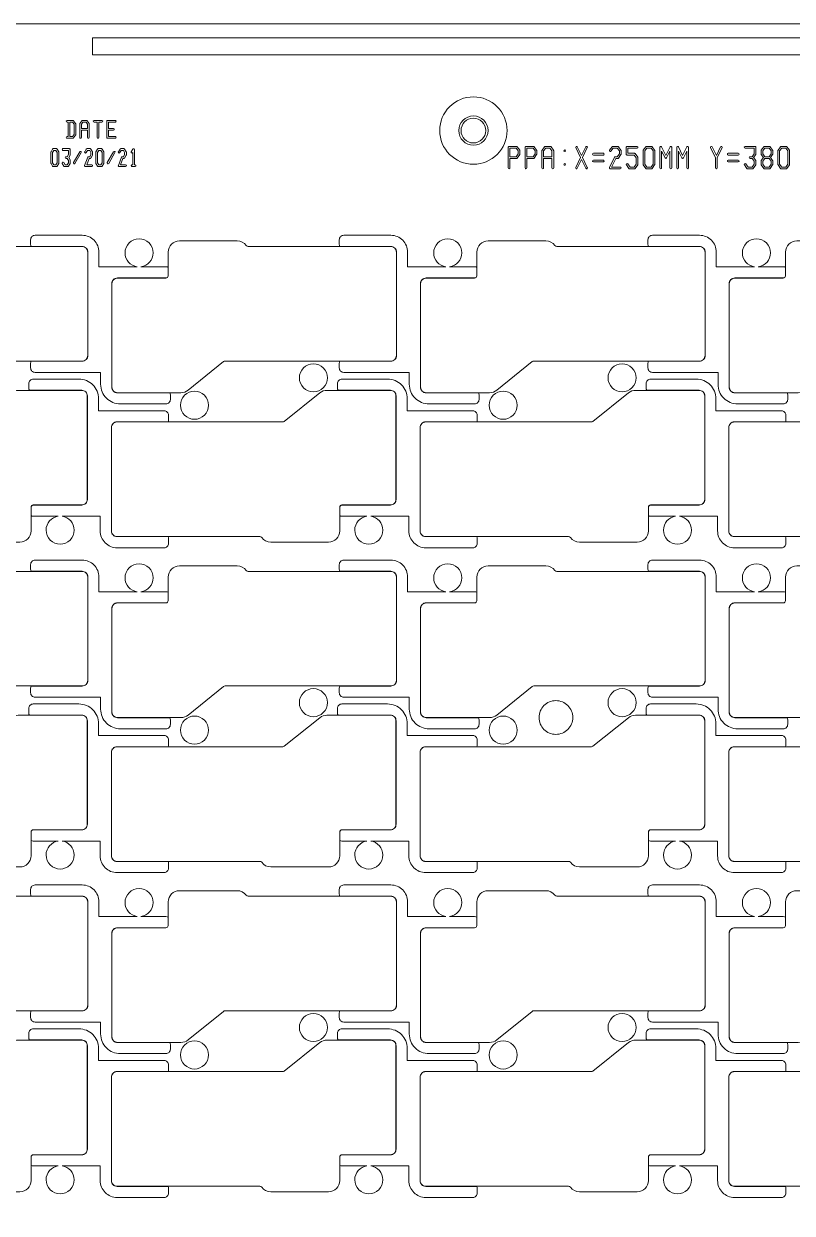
# Model space of a CAD drawing. Extents: x 2541 to 3941, y 2348 to 3338.
# Drawn here: x 3204.6 to 3273, y 3001.7 to 3107.5 of the extents above; entities that cross this region are included whole.
import ezdxf

# ---------------------------------------------------------------- set-up
doc = ezdxf.new("R2010")
doc.units = 0
doc.layers.get('0').update_dxf_attribs({"lineweight": 0})

msp = doc.modelspace()

# ---------------------------------------------------------------- linework, layer by layer
msp.add_line((3208.61718, 3097.32037), (3208.44334, 3097.32037))
at = {"linetype": 'Continuous'}
for points in [[(3324.60194, 2906.01809, 0.044688), (3325.10194, 2906.42105), (3325.10194, 2911.60178, 0.044688), (3324.60194, 2912.00474), (3324.60194, 3056.01809, 0.044688), (3325.10194, 3056.42105), (3325.10194, 3061.60178, 0.044688), (3324.60194, 3062.00474), (3324.60194, 3069.01142), (3324.60194, 3107.51142), (3203.75143, 3107.51142, -0.249514), (3201.10194, 3102.53548), (3201.10194, 3094.11142), (3194.10194, 3094.11142), (3194.10194, 3102.75036, -0.233276), (3191.75143, 3107.51142), (3070.60194, 3107.51142), (3070.60194, 3084.01142)], [(3208.44334, 3097.32037, -1), (3208.44334, 3097.47037), (3208.54218, 3097.47037), (3208.54218, 3098.76077), (3208.44334, 3098.76077, -1), (3208.44334, 3098.91077), (3208.61718, 3098.91077), (3208.96486, 3098.91077, -0.241871), (3209.02583, 3098.87945), (3209.19923, 3098.64, -0.159337), (3209.2137, 3098.5957), (3209.2137, 3097.63544, -0.159331), (3209.19923, 3097.59115), (3209.02583, 3097.35169, -0.241867), (3208.96486, 3097.32037), (3208.61718, 3097.32037)], [(3209.56834, 3097.39537), (3209.56834, 3098.11557), (3209.56834, 3098.5957, -0.159331), (3209.58282, 3098.64), (3209.75621, 3098.87945, -0.241867), (3209.81718, 3098.91077), (3210.16486, 3098.91077, -0.241871), (3210.22583, 3098.87945), (3210.39923, 3098.64, -0.159337), (3210.4137, 3098.5957), (3210.4137, 3098.11557)], [(3210.4137, 3098.11557), (3210.4137, 3097.39537, -1), (3210.2637, 3097.39537), (3210.2637, 3098.04057), (3209.71834, 3098.04057), (3209.71834, 3097.39537, -1), (3209.56834, 3097.39537)], [(3210.00732, 3094.91576), (3210.28765, 3095.6339, -0.310671), (3210.3588, 3095.68282), (3210.45544, 3095.68282), (3210.56326, 3095.86696), (3210.56326, 3096.06529), (3210.45544, 3096.24943), (3210.26215, 3096.24943), (3210.14389, 3096.04746, -1), (3210.01238, 3096.12446), (3210.15271, 3096.36413, -0.267143), (3210.2187, 3096.40183), (3210.4989, 3096.40183, -0.267143), (3210.56489, 3096.36413), (3210.70522, 3096.12446, -0.13403), (3210.71566, 3096.08573), (3210.71566, 3095.84652, -0.13403), (3210.70522, 3095.80779), (3210.56489, 3095.56812, -0.267143), (3210.4989, 3095.53042), (3210.41085, 3095.53042), (3210.18968, 3094.96382)], [(3213.00732, 3094.91576), (3213.28765, 3095.6339, -0.310671), (3213.3588, 3095.68282), (3213.45544, 3095.68282), (3213.56326, 3095.86696), (3213.56326, 3096.06529), (3213.45544, 3096.24943), (3213.26215, 3096.24943), (3213.14389, 3096.04746, -1), (3213.01238, 3096.12446), (3213.15271, 3096.36413, -0.267143), (3213.2187, 3096.40183), (3213.4989, 3096.40183, -0.267143), (3213.56489, 3096.36413), (3213.70522, 3096.12446, -0.13403), (3213.71566, 3096.08573), (3213.71566, 3095.84652, -0.13403), (3213.70522, 3095.80779), (3213.56489, 3095.56812, -0.267143), (3213.4989, 3095.53042), (3213.41085, 3095.53042), (3213.18968, 3094.96382)], [(3214.15271, 3096.12446), (3214.29304, 3096.36413, -0.76611), (3214.435, 3096.3254), (3214.435, 3094.96382), (3214.49913, 3094.96382, -1), (3214.49913, 3094.81142), (3214.3588, 3094.81142)], [(3250.70194, 3094.68762), (3250.70194, 3095.6053), (3250.70194, 3096.21688, -0.159612), (3250.71657, 3096.26199), (3250.93968, 3096.56788, -0.240361), (3251.00146, 3096.59918), (3251.44726, 3096.59918, -0.240361), (3251.50904, 3096.56788), (3251.73215, 3096.26199, -0.159612), (3251.74679, 3096.21688), (3251.74679, 3095.6053)], [(3253.70961, 3094.72094), (3254.13963, 3095.6053), (3253.70961, 3096.48966, -1), (3253.84666, 3096.5563), (3254.22436, 3095.77955)], [(3254.22436, 3095.77955), (3254.60206, 3096.5563, -1), (3254.73911, 3096.48966), (3254.30909, 3095.6053), (3254.73911, 3094.72094, -1), (3254.60206, 3094.65429), (3254.22436, 3095.43105)], [(3256.70969, 3094.7211), (3257.15575, 3095.63846, -0.287753), (3257.22436, 3095.6815), (3257.40874, 3095.6815), (3257.59439, 3095.93603), (3257.59439, 3096.19225), (3257.40874, 3096.44678), (3257.03999, 3096.44678), (3256.8397, 3096.17218, -1), (3256.71657, 3096.26199), (3256.93968, 3096.56788, -0.240361), (3257.00146, 3096.59918), (3257.44726, 3096.59918, -0.240361), (3257.50904, 3096.56788), (3257.73215, 3096.26199, -0.159612), (3257.74679, 3096.21688), (3257.74679, 3095.9114, -0.159612), (3257.73215, 3095.86629), (3257.50904, 3095.5604, -0.240361), (3257.44726, 3095.5291), (3257.27204, 3095.5291), (3256.89992, 3094.76382)], [(3261.20194, 3094.68762), (3261.20194, 3096.52298, -0.796906), (3261.34674, 3096.55614), (3261.72436, 3095.77955)], [(3261.35434, 3096.19202), (3261.35434, 3094.68762, -1), (3261.20194, 3094.68762)], [(3262.09439, 3096.19202), (3261.79289, 3095.57198, -0.625713), (3261.65583, 3095.57198), (3261.35434, 3096.19202)], [(3261.72436, 3095.77955), (3262.10198, 3096.55614, -0.796918), (3262.24679, 3096.52298), (3262.24679, 3094.68762, -1), (3262.09439, 3094.68762), (3262.09439, 3096.19202)], [(3262.70194, 3094.68762), (3262.70194, 3096.52298, -0.796906), (3262.84674, 3096.55614), (3263.22436, 3095.77955)], [(3262.85434, 3096.19202), (3262.85434, 3094.68762, -1), (3262.70194, 3094.68762)], [(3263.59439, 3096.19202), (3263.29289, 3095.57198, -0.625713), (3263.15583, 3095.57198), (3262.85434, 3096.19202)], [(3263.22436, 3095.77955), (3263.60198, 3096.55614, -0.796918), (3263.74679, 3096.52298), (3263.74679, 3094.68762, -1), (3263.59439, 3094.68762), (3263.59439, 3096.19202)], [(3265.70961, 3096.48966, -1), (3265.84666, 3096.5563), (3266.22436, 3095.77955)], [(3266.22436, 3095.77955), (3266.60206, 3096.5563, -1), (3266.73911, 3096.48966), (3266.30056, 3095.58776), (3266.30056, 3094.68762, -1), (3266.14816, 3094.68762), (3266.14816, 3095.58776), (3265.70961, 3096.48966)], [(3214.3588, 3094.81142), (3214.21847, 3094.81142, -1), (3214.21847, 3094.96382), (3214.2826, 3094.96382), (3214.2826, 3096.04481, -0.979801), (3214.15271, 3096.12446)], [(3251.74679, 3095.6053), (3251.74679, 3094.68762, -1), (3251.59439, 3094.68762), (3251.59439, 3095.5291), (3250.85434, 3095.5291), (3250.85434, 3094.68762, -1), (3250.70194, 3094.68762)], [(3254.22436, 3095.43105), (3253.84666, 3094.65429, -1), (3253.70961, 3094.72094)], [(3210.18968, 3094.96382), (3210.63946, 3094.96382, -1), (3210.63946, 3094.81142), (3210.07814, 3094.81142, -0.529907), (3210.00732, 3094.91576)], [(3213.18968, 3094.96382), (3213.63946, 3094.96382, -1), (3213.63946, 3094.81142), (3213.07814, 3094.81142, -0.529907), (3213.00732, 3094.91576)], [(3256.89992, 3094.76382), (3257.67059, 3094.76382, -1), (3257.67059, 3094.61142), (3256.77814, 3094.61142, -0.554724), (3256.70969, 3094.7211)], [(3205.19552, 3076.89142), (3205.19552, 3077.29142, -0.124386), (3205.24352, 3077.48142), (3209.78041, 3077.48142, 0.414365), (3210.29028, 3077.99155), (3210.29028, 3087.19142, 0.414366), (3209.78041, 3087.70155), (3205.24352, 3087.70155, -0.124392), (3205.19552, 3087.89155), (3205.19552, 3088.29155, -0.414218), (3205.59552, 3088.69155), (3209.78041, 3088.69155, -0.414364), (3211.28028, 3087.19091), (3211.28028, 3085.88155), (3214.68174, 3085.88155)], [(3214.68174, 3085.88155, -0.375312), (3213.59909, 3087.12073, -0.414215), (3214.84959, 3088.37123, -0.414215), (3216.10009, 3087.12073, -0.375311), (3215.01743, 3085.88155)], [(3232.66552, 3076.89142), (3232.66552, 3077.29142, -0.124386), (3232.71352, 3077.48142), (3237.25041, 3077.48142, 0.414365), (3237.76028, 3077.99155), (3237.76028, 3087.19142, 0.414366), (3237.25041, 3087.70155), (3232.71352, 3087.70155, -0.124392), (3232.66552, 3087.89155), (3232.66552, 3088.29155, -0.414218), (3233.06552, 3088.69155), (3237.25041, 3088.69155, -0.414364), (3238.75028, 3087.19091), (3238.75028, 3085.88155), (3242.15174, 3085.88155)], [(3242.15174, 3085.88155, -0.375312), (3241.06909, 3087.12073, -0.414215), (3242.31959, 3088.37123, -0.414215), (3243.57009, 3087.12073, -0.375311), (3242.48743, 3085.88155)], [(3260.13552, 3076.89142), (3260.13552, 3077.29142, -0.124386), (3260.18352, 3077.48142), (3264.72041, 3077.48142, 0.414365), (3265.23028, 3077.99155), (3265.23028, 3087.19142, 0.414366), (3264.72041, 3087.70155), (3260.18352, 3087.70155, -0.124392), (3260.13552, 3087.89155), (3260.13552, 3088.29155, -0.414218), (3260.53552, 3088.69155), (3264.72041, 3088.69155, -0.414364), (3266.22028, 3087.19091), (3266.22028, 3085.88155), (3269.62174, 3085.88155)], [(3269.62174, 3085.88155, -0.375312), (3268.53909, 3087.12073, -0.414215), (3269.78959, 3088.37123, -0.414215), (3271.04009, 3087.12073, -0.375311), (3269.95743, 3085.88155)], [(3215.01743, 3085.88155), (3217.23739, 3085.88155, -0.124388), (3217.42739, 3085.83354), (3217.42739, 3085.08155, -0.414224), (3217.23739, 3084.89155), (3212.93042, 3084.89155, 0.414218), (3212.42029, 3084.38142), (3212.42029, 3075.18154, 0.414217), (3212.93042, 3074.67142), (3217.58939, 3074.67142, -0.124388), (3217.63739, 3074.48142), (3217.63739, 3074.08142, -0.414218), (3217.23739, 3073.68142), (3213.18029, 3073.68142, -0.414215), (3211.43029, 3075.43142), (3211.43029, 3076.49142), (3205.59552, 3076.49142, -0.414218), (3205.19552, 3076.89142)], [(3242.48743, 3085.88155), (3244.70739, 3085.88155, -0.124388), (3244.89739, 3085.83354), (3244.89739, 3085.08155, -0.414224), (3244.70739, 3084.89155), (3240.40042, 3084.89155, 0.414218), (3239.89029, 3084.38142), (3239.89029, 3075.18154, 0.414217), (3240.40042, 3074.67142), (3245.05939, 3074.67142, -0.124388), (3245.10739, 3074.48142), (3245.10739, 3074.08142, -0.414218), (3244.70739, 3073.68142), (3240.65029, 3073.68142, -0.414215), (3238.90029, 3075.43142), (3238.90029, 3076.49142), (3233.06552, 3076.49142, -0.414218), (3232.66552, 3076.89142)], [(3269.95743, 3085.88155), (3272.17739, 3085.88155, -0.124388), (3272.36739, 3085.83354), (3272.36739, 3085.08155, -0.414224), (3272.17739, 3084.89155), (3267.87042, 3084.89155, 0.414218), (3267.36029, 3084.38142), (3267.36029, 3075.18154, 0.414217), (3267.87042, 3074.67142), (3272.52939, 3074.67142, -0.124388), (3272.57739, 3074.48142), (3272.57739, 3074.08142, -0.414218), (3272.17739, 3073.68142), (3268.12029, 3073.68142, -0.414215), (3266.37029, 3075.43142), (3266.37029, 3076.49142), (3260.53552, 3076.49142, -0.414218), (3260.13552, 3076.89142)], [(3205.03648, 3075.09142), (3205.03648, 3075.49142, -0.414218), (3205.43648, 3075.89142), (3209.49358, 3075.89142, -0.414215), (3211.24358, 3074.14142), (3211.24358, 3073.08142), (3217.07836, 3073.08142, -0.414218), (3217.47836, 3072.68142), (3217.47836, 3072.28142, -0.124388), (3217.43035, 3072.09142), (3212.89346, 3072.09142, 0.414365), (3212.38359, 3071.58129), (3212.38359, 3062.38142, 0.414366), (3212.89346, 3061.87128), (3217.43035, 3061.87128, -0.124388), (3217.47836, 3061.68128), (3217.47836, 3061.28128, -0.414218), (3217.07836, 3060.88128), (3212.89346, 3060.88128, -0.414364), (3211.39359, 3062.38192), (3211.39359, 3063.69129), (3207.99213, 3063.69129)], [(3207.65644, 3063.69129), (3205.43648, 3063.69129, -0.124386), (3205.24648, 3063.73929), (3205.24648, 3064.49129, -0.414224), (3205.43648, 3064.68129), (3209.74346, 3064.68129, 0.414218), (3210.25358, 3065.19141), (3210.25358, 3074.39129, 0.414217), (3209.74346, 3074.90142), (3205.08448, 3074.90142, -0.124392), (3205.03648, 3075.09142)], [(3232.50648, 3075.09142), (3232.50648, 3075.49142, -0.414218), (3232.90648, 3075.89142), (3236.96358, 3075.89142, -0.414215), (3238.71358, 3074.14142), (3238.71358, 3073.08142), (3244.54836, 3073.08142, -0.414218), (3244.94836, 3072.68142), (3244.94836, 3072.28142, -0.124388), (3244.90035, 3072.09142), (3240.36346, 3072.09142, 0.414365), (3239.85359, 3071.58129), (3239.85359, 3062.38142, 0.414366), (3240.36346, 3061.87128), (3244.90035, 3061.87128, -0.124388), (3244.94836, 3061.68128), (3244.94836, 3061.28128, -0.414218), (3244.54836, 3060.88128), (3240.36346, 3060.88128, -0.414364), (3238.86359, 3062.38192), (3238.86359, 3063.69129), (3235.46213, 3063.69129)], [(3235.12644, 3063.69129), (3232.90648, 3063.69129, -0.124386), (3232.71648, 3063.73929), (3232.71648, 3064.49129, -0.414224), (3232.90648, 3064.68129), (3237.21346, 3064.68129, 0.414218), (3237.72358, 3065.19141), (3237.72358, 3074.39129, 0.414217), (3237.21346, 3074.90142), (3232.55448, 3074.90142, -0.124392), (3232.50648, 3075.09142)], [(3259.97648, 3075.09142), (3259.97648, 3075.49142, -0.414218), (3260.37648, 3075.89142), (3264.43358, 3075.89142, -0.414215), (3266.18358, 3074.14142), (3266.18358, 3073.08142), (3272.01836, 3073.08142, -0.414218), (3272.41836, 3072.68142), (3272.41836, 3072.28142, -0.124388), (3272.37035, 3072.09142), (3267.83346, 3072.09142, 0.414365), (3267.32359, 3071.58129), (3267.32359, 3062.38142, 0.414366), (3267.83346, 3061.87128), (3272.37035, 3061.87128, -0.124388), (3272.41836, 3061.68128), (3272.41836, 3061.28128, -0.414218), (3272.01836, 3060.88128), (3267.83346, 3060.88128, -0.414364), (3266.33359, 3062.38192), (3266.33359, 3063.69129), (3262.93213, 3063.69129)], [(3262.59644, 3063.69129), (3260.37648, 3063.69129, -0.124386), (3260.18648, 3063.73929), (3260.18648, 3064.49129, -0.414224), (3260.37648, 3064.68129), (3264.68346, 3064.68129, 0.414218), (3265.19358, 3065.19141), (3265.19358, 3074.39129, 0.414217), (3264.68346, 3074.90142), (3260.02448, 3074.90142, -0.124392), (3259.97648, 3075.09142)], [(3207.99213, 3063.69129, -0.375312), (3209.07479, 3062.4521, -0.414215), (3207.82429, 3061.2016, -0.414215), (3206.57379, 3062.4521, -0.375311), (3207.65644, 3063.69129)], [(3235.46213, 3063.69129, -0.375312), (3236.54479, 3062.4521, -0.414215), (3235.29429, 3061.2016, -0.414215), (3234.04379, 3062.4521, -0.375311), (3235.12644, 3063.69129)], [(3262.93213, 3063.69129, -0.375312), (3264.01479, 3062.4521, -0.414215), (3262.76429, 3061.2016, -0.414215), (3261.51379, 3062.4521, -0.375311), (3262.59644, 3063.69129)], [(3205.19552, 3047.98142), (3205.19552, 3048.38142, -0.124386), (3205.24352, 3048.57142), (3209.78041, 3048.57142, 0.414365), (3210.29028, 3049.08155), (3210.29028, 3058.28142, 0.414366), (3209.78041, 3058.79155), (3205.24352, 3058.79155, -0.124392), (3205.19552, 3058.98155), (3205.19552, 3059.38155, -0.414218), (3205.59552, 3059.78155), (3209.78041, 3059.78155, -0.414364), (3211.28028, 3058.28091), (3211.28028, 3056.97155), (3214.68174, 3056.97155)], [(3214.68174, 3056.97155, -0.375312), (3213.59909, 3058.21073, -0.414215), (3214.84959, 3059.46123, -0.414215), (3216.10009, 3058.21073, -0.375311), (3215.01743, 3056.97155)], [(3232.66552, 3047.98142), (3232.66552, 3048.38142, -0.124386), (3232.71352, 3048.57142), (3237.25041, 3048.57142, 0.414365), (3237.76028, 3049.08155), (3237.76028, 3058.28142, 0.414366), (3237.25041, 3058.79155), (3232.71352, 3058.79155, -0.124392), (3232.66552, 3058.98155), (3232.66552, 3059.38155, -0.414218), (3233.06552, 3059.78155), (3237.25041, 3059.78155, -0.414364), (3238.75028, 3058.28091), (3238.75028, 3056.97155), (3242.15174, 3056.97155)], [(3242.15174, 3056.97155, -0.375312), (3241.06909, 3058.21073, -0.414215), (3242.31959, 3059.46123, -0.414215), (3243.57009, 3058.21073, -0.375311), (3242.48743, 3056.97155)], [(3260.13552, 3047.98142), (3260.13552, 3048.38142, -0.124386), (3260.18352, 3048.57142), (3264.72041, 3048.57142, 0.414365), (3265.23028, 3049.08155), (3265.23028, 3058.28142, 0.414366), (3264.72041, 3058.79155), (3260.18352, 3058.79155, -0.124392), (3260.13552, 3058.98155), (3260.13552, 3059.38155, -0.414218), (3260.53552, 3059.78155), (3264.72041, 3059.78155, -0.414364), (3266.22028, 3058.28091), (3266.22028, 3056.97155), (3269.62174, 3056.97155)], [(3269.62174, 3056.97155, -0.375312), (3268.53909, 3058.21073, -0.414215), (3269.78959, 3059.46123, -0.414215), (3271.04009, 3058.21073, -0.375311), (3269.95743, 3056.97155)], [(3215.01743, 3056.97155), (3217.23739, 3056.97155, -0.124388), (3217.42739, 3056.92354), (3217.42739, 3056.17155, -0.414224), (3217.23739, 3055.98155), (3212.93042, 3055.98155, 0.414218), (3212.42029, 3055.47142), (3212.42029, 3046.27154, 0.414217), (3212.93042, 3045.76142), (3217.58939, 3045.76142, -0.124388), (3217.63739, 3045.57142), (3217.63739, 3045.17142, -0.414218), (3217.23739, 3044.77142), (3213.18029, 3044.77142, -0.414215), (3211.43029, 3046.52142), (3211.43029, 3047.58142), (3205.59552, 3047.58142, -0.414218), (3205.19552, 3047.98142)], [(3242.48743, 3056.97155), (3244.70739, 3056.97155, -0.124388), (3244.89739, 3056.92354), (3244.89739, 3056.17155, -0.414224), (3244.70739, 3055.98155), (3240.40042, 3055.98155, 0.414218), (3239.89029, 3055.47142), (3239.89029, 3046.27154, 0.414217), (3240.40042, 3045.76142), (3245.05939, 3045.76142, -0.124388), (3245.10739, 3045.57142), (3245.10739, 3045.17142, -0.414218), (3244.70739, 3044.77142), (3240.65029, 3044.77142, -0.414215), (3238.90029, 3046.52142), (3238.90029, 3047.58142), (3233.06552, 3047.58142, -0.414218), (3232.66552, 3047.98142)], [(3269.95743, 3056.97155), (3272.17739, 3056.97155, -0.124388), (3272.36739, 3056.92354), (3272.36739, 3056.17155, -0.414224), (3272.17739, 3055.98155), (3267.87042, 3055.98155, 0.414218), (3267.36029, 3055.47142), (3267.36029, 3046.27154, 0.414217), (3267.87042, 3045.76142), (3272.52939, 3045.76142, -0.124388), (3272.57739, 3045.57142), (3272.57739, 3045.17142, -0.414218), (3272.17739, 3044.77142), (3268.12029, 3044.77142, -0.414215), (3266.37029, 3046.52142), (3266.37029, 3047.58142), (3260.53552, 3047.58142, -0.414218), (3260.13552, 3047.98142)], [(3205.03648, 3046.18142), (3205.03648, 3046.58142, -0.414218), (3205.43648, 3046.98142), (3209.49358, 3046.98142, -0.414215), (3211.24358, 3045.23142), (3211.24358, 3044.17142), (3217.07836, 3044.17142, -0.414218), (3217.47836, 3043.77142), (3217.47836, 3043.37142, -0.124388), (3217.43035, 3043.18142), (3212.89346, 3043.18142, 0.414365), (3212.38359, 3042.67129), (3212.38359, 3033.47142, 0.414366), (3212.89346, 3032.96128), (3217.43035, 3032.96128, -0.124388), (3217.47836, 3032.77128), (3217.47836, 3032.37128, -0.414218), (3217.07836, 3031.97128), (3212.89346, 3031.97128, -0.414364), (3211.39359, 3033.47192), (3211.39359, 3034.78129), (3207.99213, 3034.78129)], [(3232.50648, 3046.18142), (3232.50648, 3046.58142, -0.414218), (3232.90648, 3046.98142), (3236.96358, 3046.98142, -0.414215), (3238.71358, 3045.23142), (3238.71358, 3044.17142), (3244.54836, 3044.17142, -0.414218), (3244.94836, 3043.77142), (3244.94836, 3043.37142, -0.124388), (3244.90035, 3043.18142), (3240.36346, 3043.18142, 0.414365), (3239.85359, 3042.67129), (3239.85359, 3033.47142, 0.414366), (3240.36346, 3032.96128), (3244.90035, 3032.96128, -0.124388), (3244.94836, 3032.77128), (3244.94836, 3032.37128, -0.414218), (3244.54836, 3031.97128), (3240.36346, 3031.97128, -0.414364), (3238.86359, 3033.47192), (3238.86359, 3034.78129), (3235.46213, 3034.78129)], [(3259.97648, 3046.18142), (3259.97648, 3046.58142, -0.414218), (3260.37648, 3046.98142), (3264.43358, 3046.98142, -0.414215), (3266.18358, 3045.23142), (3266.18358, 3044.17142), (3272.01836, 3044.17142, -0.414218), (3272.41836, 3043.77142), (3272.41836, 3043.37142, -0.124388), (3272.37035, 3043.18142), (3267.83346, 3043.18142, 0.414365), (3267.32359, 3042.67129), (3267.32359, 3033.47142, 0.414366), (3267.83346, 3032.96128), (3272.37035, 3032.96128, -0.124388), (3272.41836, 3032.77128), (3272.41836, 3032.37128, -0.414218), (3272.01836, 3031.97128), (3267.83346, 3031.97128, -0.414364), (3266.33359, 3033.47192), (3266.33359, 3034.78129), (3262.93213, 3034.78129)], [(3207.65644, 3034.78129), (3205.43648, 3034.78129, -0.124386), (3205.24648, 3034.82929), (3205.24648, 3035.58129, -0.414224), (3205.43648, 3035.77129), (3209.74346, 3035.77129, 0.414218), (3210.25358, 3036.28141), (3210.25358, 3045.48129, 0.414217), (3209.74346, 3045.99142), (3205.08448, 3045.99142, -0.124392), (3205.03648, 3046.18142)], [(3235.12644, 3034.78129), (3232.90648, 3034.78129, -0.124386), (3232.71648, 3034.82929), (3232.71648, 3035.58129, -0.414224), (3232.90648, 3035.77129), (3237.21346, 3035.77129, 0.414218), (3237.72358, 3036.28141), (3237.72358, 3045.48129, 0.414217), (3237.21346, 3045.99142), (3232.55448, 3045.99142, -0.124392), (3232.50648, 3046.18142)], [(3262.59644, 3034.78129), (3260.37648, 3034.78129, -0.124386), (3260.18648, 3034.82929), (3260.18648, 3035.58129, -0.414224), (3260.37648, 3035.77129), (3264.68346, 3035.77129, 0.414218), (3265.19358, 3036.28141), (3265.19358, 3045.48129, 0.414217), (3264.68346, 3045.99142), (3260.02448, 3045.99142, -0.124392), (3259.97648, 3046.18142)], [(3207.99213, 3034.78129, -0.375312), (3209.07479, 3033.5421, -0.414215), (3207.82429, 3032.2916, -0.414215), (3206.57379, 3033.5421, -0.375311), (3207.65644, 3034.78129)], [(3235.46213, 3034.78129, -0.375312), (3236.54479, 3033.5421, -0.414215), (3235.29429, 3032.2916, -0.414215), (3234.04379, 3033.5421, -0.375311), (3235.12644, 3034.78129)], [(3262.93213, 3034.78129, -0.375312), (3264.01479, 3033.5421, -0.414215), (3262.76429, 3032.2916, -0.414215), (3261.51379, 3033.5421, -0.375311), (3262.59644, 3034.78129)], [(3205.19552, 3019.07142), (3205.19552, 3019.47142, -0.124386), (3205.24352, 3019.66142), (3209.78041, 3019.66142, 0.414365), (3210.29028, 3020.17155), (3210.29028, 3029.37142, 0.414366), (3209.78041, 3029.88155), (3205.24352, 3029.88155, -0.124392), (3205.19552, 3030.07155), (3205.19552, 3030.47155, -0.414218), (3205.59552, 3030.87155), (3209.78041, 3030.87155, -0.414364), (3211.28028, 3029.37091), (3211.28028, 3028.06155), (3214.68174, 3028.06155)], [(3214.68174, 3028.06155, -0.375312), (3213.59909, 3029.30073, -0.414215), (3214.84959, 3030.55123, -0.414215), (3216.10009, 3029.30073, -0.375311), (3215.01743, 3028.06155)], [(3232.66552, 3019.07142), (3232.66552, 3019.47142, -0.124386), (3232.71352, 3019.66142), (3237.25041, 3019.66142, 0.414365), (3237.76028, 3020.17155), (3237.76028, 3029.37142, 0.414366), (3237.25041, 3029.88155), (3232.71352, 3029.88155, -0.124392), (3232.66552, 3030.07155), (3232.66552, 3030.47155, -0.414218), (3233.06552, 3030.87155), (3237.25041, 3030.87155, -0.414364), (3238.75028, 3029.37091), (3238.75028, 3028.06155), (3242.15174, 3028.06155)], [(3242.15174, 3028.06155, -0.375312), (3241.06909, 3029.30073, -0.414215), (3242.31959, 3030.55123, -0.414215), (3243.57009, 3029.30073, -0.375311), (3242.48743, 3028.06155)], [(3260.13552, 3019.07142), (3260.13552, 3019.47142, -0.124386), (3260.18352, 3019.66142), (3264.72041, 3019.66142, 0.414365), (3265.23028, 3020.17155), (3265.23028, 3029.37142, 0.414366), (3264.72041, 3029.88155), (3260.18352, 3029.88155, -0.124392), (3260.13552, 3030.07155), (3260.13552, 3030.47155, -0.414218), (3260.53552, 3030.87155), (3264.72041, 3030.87155, -0.414364), (3266.22028, 3029.37091), (3266.22028, 3028.06155), (3269.62174, 3028.06155)], [(3269.62174, 3028.06155, -0.375312), (3268.53909, 3029.30073, -0.414215), (3269.78959, 3030.55123, -0.414215), (3271.04009, 3029.30073, -0.375311), (3269.95743, 3028.06155)], [(3215.01743, 3028.06155), (3217.23739, 3028.06155, -0.124388), (3217.42739, 3028.01354), (3217.42739, 3027.26155, -0.414224), (3217.23739, 3027.07155), (3212.93042, 3027.07155, 0.414218), (3212.42029, 3026.56142), (3212.42029, 3017.36154, 0.414217), (3212.93042, 3016.85142), (3217.58939, 3016.85142, -0.124388), (3217.63739, 3016.66142), (3217.63739, 3016.26142, -0.414218), (3217.23739, 3015.86142), (3213.18029, 3015.86142, -0.414215), (3211.43029, 3017.61142), (3211.43029, 3018.67142), (3205.59552, 3018.67142, -0.414218), (3205.19552, 3019.07142)], [(3242.48743, 3028.06155), (3244.70739, 3028.06155, -0.124388), (3244.89739, 3028.01354), (3244.89739, 3027.26155, -0.414224), (3244.70739, 3027.07155), (3240.40042, 3027.07155, 0.414218), (3239.89029, 3026.56142), (3239.89029, 3017.36154, 0.414217), (3240.40042, 3016.85142), (3245.05939, 3016.85142, -0.124388), (3245.10739, 3016.66142), (3245.10739, 3016.26142, -0.414218), (3244.70739, 3015.86142), (3240.65029, 3015.86142, -0.414215), (3238.90029, 3017.61142), (3238.90029, 3018.67142), (3233.06552, 3018.67142, -0.414218), (3232.66552, 3019.07142)], [(3269.95743, 3028.06155), (3272.17739, 3028.06155, -0.124388), (3272.36739, 3028.01354), (3272.36739, 3027.26155, -0.414224), (3272.17739, 3027.07155), (3267.87042, 3027.07155, 0.414218), (3267.36029, 3026.56142), (3267.36029, 3017.36154, 0.414217), (3267.87042, 3016.85142), (3272.52939, 3016.85142, -0.124388), (3272.57739, 3016.66142), (3272.57739, 3016.26142, -0.414218), (3272.17739, 3015.86142), (3268.12029, 3015.86142, -0.414215), (3266.37029, 3017.61142), (3266.37029, 3018.67142), (3260.53552, 3018.67142, -0.414218), (3260.13552, 3019.07142)], [(3205.03648, 3017.27142), (3205.03648, 3017.67142, -0.414218), (3205.43648, 3018.07142), (3209.49358, 3018.07142, -0.414215), (3211.24358, 3016.32142), (3211.24358, 3015.26142), (3217.07836, 3015.26142, -0.414218), (3217.47836, 3014.86142), (3217.47836, 3014.46142, -0.124388), (3217.43035, 3014.27142), (3212.89346, 3014.27142, 0.414365), (3212.38359, 3013.76129), (3212.38359, 3004.56142, 0.414366), (3212.89346, 3004.05128), (3217.43035, 3004.05128, -0.124388), (3217.47836, 3003.86128), (3217.47836, 3003.46128, -0.414218), (3217.07836, 3003.06128), (3212.89346, 3003.06128, -0.414364), (3211.39359, 3004.56192), (3211.39359, 3005.87129), (3207.99213, 3005.87129)], [(3232.50648, 3017.27142), (3232.50648, 3017.67142, -0.414218), (3232.90648, 3018.07142), (3236.96358, 3018.07142, -0.414215), (3238.71358, 3016.32142), (3238.71358, 3015.26142), (3244.54836, 3015.26142, -0.414218), (3244.94836, 3014.86142), (3244.94836, 3014.46142, -0.124388), (3244.90035, 3014.27142), (3240.36346, 3014.27142, 0.414365), (3239.85359, 3013.76129), (3239.85359, 3004.56142, 0.414366), (3240.36346, 3004.05128), (3244.90035, 3004.05128, -0.124388), (3244.94836, 3003.86128), (3244.94836, 3003.46128, -0.414218), (3244.54836, 3003.06128), (3240.36346, 3003.06128, -0.414364), (3238.86359, 3004.56192), (3238.86359, 3005.87129), (3235.46213, 3005.87129)], [(3259.97648, 3017.27142), (3259.97648, 3017.67142, -0.414218), (3260.37648, 3018.07142), (3264.43358, 3018.07142, -0.414215), (3266.18358, 3016.32142), (3266.18358, 3015.26142), (3272.01836, 3015.26142, -0.414218), (3272.41836, 3014.86142), (3272.41836, 3014.46142, -0.124388), (3272.37035, 3014.27142), (3267.83346, 3014.27142, 0.414365), (3267.32359, 3013.76129), (3267.32359, 3004.56142, 0.414366), (3267.83346, 3004.05128), (3272.37035, 3004.05128, -0.124388), (3272.41836, 3003.86128), (3272.41836, 3003.46128, -0.414218), (3272.01836, 3003.06128), (3267.83346, 3003.06128, -0.414364), (3266.33359, 3004.56192), (3266.33359, 3005.87129), (3262.93213, 3005.87129)], [(3207.65644, 3005.87129), (3205.43648, 3005.87129, -0.124386), (3205.24648, 3005.91929), (3205.24648, 3006.67129, -0.414224), (3205.43648, 3006.86129), (3209.74346, 3006.86129, 0.414218), (3210.25358, 3007.37141), (3210.25358, 3016.57129, 0.414217), (3209.74346, 3017.08142), (3205.08448, 3017.08142, -0.124392), (3205.03648, 3017.27142)], [(3235.12644, 3005.87129), (3232.90648, 3005.87129, -0.124386), (3232.71648, 3005.91929), (3232.71648, 3006.67129, -0.414224), (3232.90648, 3006.86129), (3237.21346, 3006.86129, 0.414218), (3237.72358, 3007.37141), (3237.72358, 3016.57129, 0.414217), (3237.21346, 3017.08142), (3232.55448, 3017.08142, -0.124392), (3232.50648, 3017.27142)], [(3262.59644, 3005.87129), (3260.37648, 3005.87129, -0.124386), (3260.18648, 3005.91929), (3260.18648, 3006.67129, -0.414224), (3260.37648, 3006.86129), (3264.68346, 3006.86129, 0.414218), (3265.19358, 3007.37141), (3265.19358, 3016.57129, 0.414217), (3264.68346, 3017.08142), (3260.02448, 3017.08142, -0.124392), (3259.97648, 3017.27142)], [(3207.99213, 3005.87129, -0.375312), (3209.07479, 3004.6321, -0.414215), (3207.82429, 3003.3816, -0.414215), (3206.57379, 3004.6321, -0.375311), (3207.65644, 3005.87129)], [(3235.46213, 3005.87129, -0.375312), (3236.54479, 3004.6321, -0.414215), (3235.29429, 3003.3816, -0.414215), (3234.04379, 3004.6321, -0.375311), (3235.12644, 3005.87129)], [(3262.93213, 3005.87129, -0.375312), (3264.01479, 3004.6321, -0.414215), (3262.76429, 3003.3816, -0.414215), (3261.51379, 3004.6321, -0.375311), (3262.59644, 3005.87129)]]:
    msp.add_lwpolyline(points, format="xyb", dxfattribs=at)
for points in [[(3210.70194, 3104.76142), (3210.70194, 3106.26142), (3312.60194, 3106.26142), (3312.60194, 3104.76142)], [(3208.69218, 3097.47037), (3208.92657, 3097.47037), (3209.0637, 3097.65974), (3209.0637, 3098.5714), (3208.92657, 3098.76077), (3208.69218, 3098.76077)], [(3209.71834, 3098.19057), (3210.2637, 3098.19057), (3210.2637, 3098.5714), (3210.12657, 3098.76077), (3209.85547, 3098.76077), (3209.71834, 3098.5714)], [(3207.15434, 3095.14795), (3207.26215, 3094.96382), (3207.45544, 3094.96382), (3207.56326, 3095.14795), (3207.56326, 3096.06529), (3207.45544, 3096.24943), (3207.26215, 3096.24943), (3207.15434, 3096.06529)], [(3211.15434, 3095.14795), (3211.26215, 3094.96382), (3211.45544, 3094.96382), (3211.56326, 3095.14795), (3211.56326, 3096.06529), (3211.45544, 3096.24943), (3211.26215, 3096.24943), (3211.15434, 3096.06529)], [(3247.85434, 3095.6815), (3248.40874, 3095.6815), (3248.59439, 3095.93603), (3248.59439, 3096.19225), (3248.40874, 3096.44678), (3247.85434, 3096.44678)], [(3249.35434, 3095.6815), (3249.90874, 3095.6815), (3250.09439, 3095.93603), (3250.09439, 3096.19225), (3249.90874, 3096.44678), (3249.35434, 3096.44678)], [(3250.85434, 3095.6815), (3251.59439, 3095.6815), (3251.59439, 3096.19225), (3251.40874, 3096.44678), (3251.03999, 3096.44678), (3250.85434, 3096.19225)], [(3259.85434, 3095.01835), (3260.03999, 3094.76382), (3260.40874, 3094.76382), (3260.59439, 3095.01835), (3260.59439, 3096.19225), (3260.40874, 3096.44678), (3260.03999, 3096.44678), (3259.85434, 3096.19225)], [(3270.35434, 3095.93603), (3270.53999, 3095.6815), (3270.90874, 3095.6815), (3271.09439, 3095.93603), (3271.09439, 3096.19225), (3270.90874, 3096.44678), (3270.53999, 3096.44678), (3270.35434, 3096.19225)], [(3271.85434, 3095.01835), (3272.03999, 3094.76382), (3272.40874, 3094.76382), (3272.59439, 3095.01835), (3272.59439, 3096.19225), (3272.40874, 3096.44678), (3272.03999, 3096.44678), (3271.85434, 3096.19225)], [(3270.35434, 3095.01835), (3270.53999, 3094.76382), (3270.90874, 3094.76382), (3271.09439, 3095.01835), (3271.09439, 3095.27457), (3270.90874, 3095.5291), (3270.53999, 3095.5291), (3270.35434, 3095.27457)]]:
    msp.add_lwpolyline(points, close=True, dxfattribs=at)
for points in [[(3241.60194, 3098.01142, -0.414214), (3244.60194, 3101.01142, -0.414214), (3247.60194, 3098.01142, -0.414214), (3244.60194, 3095.01142, -0.414214)], [(3210.84334, 3098.76077, -1), (3210.84334, 3098.91077), (3211.19102, 3098.91077), (3211.5387, 3098.91077, -1), (3211.5387, 3098.76077), (3211.26602, 3098.76077), (3211.26602, 3097.39537, -1), (3211.11602, 3097.39537), (3211.11602, 3098.76077)], [(3211.96834, 3097.39537), (3211.96834, 3098.11557), (3211.96834, 3098.83577, -0.414241), (3212.04334, 3098.91077), (3212.7387, 3098.91077, -1), (3212.7387, 3098.76077), (3212.11834, 3098.76077), (3212.11834, 3098.19057), (3212.56486, 3098.19057, -1), (3212.56486, 3098.04057), (3212.11834, 3098.04057), (3212.11834, 3097.47037), (3212.7387, 3097.47037, -1), (3212.7387, 3097.32037), (3212.04334, 3097.32037, -0.414241)], [(3207.00194, 3095.12751), (3207.00194, 3096.08573, -0.13403), (3207.01238, 3096.12446), (3207.15271, 3096.36413, -0.267143), (3207.2187, 3096.40183), (3207.4989, 3096.40183, -0.267143), (3207.56489, 3096.36413), (3207.70522, 3096.12446, -0.13403), (3207.71566, 3096.08573), (3207.71566, 3095.12751, -0.13403), (3207.70522, 3095.08878), (3207.56489, 3094.84911, -0.267143), (3207.4989, 3094.81142), (3207.2187, 3094.81142, -0.267143), (3207.15271, 3094.84911), (3207.01238, 3095.08878, -0.13403)], [(3208.01238, 3095.08878, -1), (3208.14389, 3095.16579), (3208.26215, 3094.96382), (3208.45544, 3094.96382), (3208.56326, 3095.14795), (3208.56326, 3095.34629), (3208.45544, 3095.53042), (3208.3588, 3095.53042, -1), (3208.3588, 3095.68282), (3208.45544, 3095.68282), (3208.56326, 3095.86696), (3208.56326, 3096.24943), (3208.07814, 3096.24943, -1), (3208.07814, 3096.40183), (3208.63946, 3096.40183, -0.414239), (3208.71566, 3096.32563), (3208.71566, 3095.84652, -0.13403), (3208.70522, 3095.80779), (3208.58743, 3095.60662), (3208.70522, 3095.40546, -0.13403), (3208.71566, 3095.36673), (3208.71566, 3095.12751, -0.13403), (3208.70522, 3095.08878), (3208.56489, 3094.84911, -0.267143), (3208.4989, 3094.81142), (3208.2187, 3094.81142, -0.267143), (3208.15271, 3094.84911)], [(3209.01238, 3095.16579), (3209.5737, 3096.12446, -1), (3209.70522, 3096.04746), (3209.14389, 3095.08878, -1)], [(3211.00194, 3095.12751), (3211.00194, 3096.08573, -0.13403), (3211.01238, 3096.12446), (3211.15271, 3096.36413, -0.267143), (3211.2187, 3096.40183), (3211.4989, 3096.40183, -0.267143), (3211.56489, 3096.36413), (3211.70522, 3096.12446, -0.13403), (3211.71566, 3096.08573), (3211.71566, 3095.12751, -0.13403), (3211.70522, 3095.08878), (3211.56489, 3094.84911, -0.267143), (3211.4989, 3094.81142), (3211.2187, 3094.81142, -0.267143), (3211.15271, 3094.84911), (3211.01238, 3095.08878, -0.13403)], [(3212.01238, 3095.16579), (3212.5737, 3096.12446, -1), (3212.70522, 3096.04746), (3212.14389, 3095.08878, -1)], [(3247.70194, 3094.68762), (3247.70194, 3095.6053), (3247.70194, 3096.52298, -0.414239), (3247.77814, 3096.59918), (3248.44726, 3096.59918, -0.240361), (3248.50904, 3096.56788), (3248.73215, 3096.26199, -0.159612), (3248.74679, 3096.21688), (3248.74679, 3095.9114, -0.159612), (3248.73215, 3095.86629), (3248.50904, 3095.5604, -0.240361), (3248.44726, 3095.5291), (3247.85434, 3095.5291), (3247.85434, 3094.68762, -1)], [(3249.20194, 3094.68762), (3249.20194, 3095.6053), (3249.20194, 3096.52298, -0.414239), (3249.27814, 3096.59918), (3249.94726, 3096.59918, -0.240361), (3250.00904, 3096.56788), (3250.23215, 3096.26199, -0.159612), (3250.24679, 3096.21688), (3250.24679, 3095.9114, -0.159612), (3250.23215, 3095.86629), (3250.00904, 3095.5604, -0.240361), (3249.94726, 3095.5291), (3249.35434, 3095.5291), (3249.35434, 3094.68762, -1)], [(3258.20194, 3095.91119), (3258.20194, 3096.52298, -0.414239), (3258.27814, 3096.59918), (3259.17059, 3096.59918, -1), (3259.17059, 3096.44678), (3258.35434, 3096.44678), (3258.35434, 3095.98739), (3258.94726, 3095.98739, -0.240361), (3259.00904, 3095.95609), (3259.23215, 3095.6502, -0.159612), (3259.24679, 3095.60509), (3259.24679, 3094.99372, -0.159612), (3259.23215, 3094.94861), (3259.00904, 3094.64271, -0.240361), (3258.94726, 3094.61142), (3258.50146, 3094.61142, -0.240361), (3258.43968, 3094.64271), (3258.21657, 3094.94861, -1), (3258.3397, 3095.03841), (3258.53999, 3094.76382), (3258.90874, 3094.76382), (3259.09439, 3095.01835), (3259.09439, 3095.58046), (3258.90874, 3095.83499), (3258.27814, 3095.83499, -0.414239)], [(3259.70194, 3094.99372), (3259.70194, 3096.21688, -0.159612), (3259.71657, 3096.26199), (3259.93968, 3096.56788, -0.240361), (3260.00146, 3096.59918), (3260.44726, 3096.59918, -0.240361), (3260.50904, 3096.56788), (3260.73215, 3096.26199, -0.159612), (3260.74679, 3096.21688), (3260.74679, 3094.99372, -0.159612), (3260.73215, 3094.94861), (3260.50904, 3094.64271, -0.240361), (3260.44726, 3094.61142), (3260.00146, 3094.61142, -0.240361), (3259.93968, 3094.64271), (3259.71657, 3094.94861, -0.159612)], [(3268.71657, 3094.94861, -1), (3268.8397, 3095.03841), (3269.03999, 3094.76382), (3269.40874, 3094.76382), (3269.59439, 3095.01835), (3269.59439, 3095.27457), (3269.40874, 3095.5291), (3269.22436, 3095.5291, -1), (3269.22436, 3095.6815), (3269.40874, 3095.6815), (3269.59439, 3095.93603), (3269.59439, 3096.44678), (3268.77814, 3096.44678, -1), (3268.77814, 3096.59918), (3269.67059, 3096.59918, -0.414239), (3269.74679, 3096.52298), (3269.74679, 3095.9114, -0.159612), (3269.73215, 3095.86629), (3269.54179, 3095.6053), (3269.73215, 3095.34431, -0.159612), (3269.74679, 3095.29919), (3269.74679, 3094.99372, -0.159612), (3269.73215, 3094.94861), (3269.50904, 3094.64271, -0.240361), (3269.44726, 3094.61142), (3269.00146, 3094.61142, -0.240361), (3268.93968, 3094.64271)], [(3270.20194, 3094.99372), (3270.20194, 3095.29919, -0.159612), (3270.21657, 3095.34431), (3270.40693, 3095.6053), (3270.21657, 3095.86629, -0.159612), (3270.20194, 3095.9114), (3270.20194, 3096.21688, -0.159612), (3270.21657, 3096.26199), (3270.43968, 3096.56788, -0.240361), (3270.50146, 3096.59918), (3270.94726, 3096.59918, -0.240361), (3271.00904, 3096.56788), (3271.23215, 3096.26199, -0.159612), (3271.24679, 3096.21688), (3271.24679, 3095.9114, -0.159612), (3271.23215, 3095.86629), (3271.04179, 3095.6053), (3271.23215, 3095.34431, -0.159612), (3271.24679, 3095.29919), (3271.24679, 3094.99372, -0.159612), (3271.23215, 3094.94861), (3271.00904, 3094.64271, -0.240361), (3270.94726, 3094.61142), (3270.50146, 3094.61142, -0.240361), (3270.43968, 3094.64271), (3270.21657, 3094.94861, -0.159612)], [(3271.70194, 3094.99372), (3271.70194, 3096.21688, -0.159612), (3271.71657, 3096.26199), (3271.93968, 3096.56788, -0.240361), (3272.00146, 3096.59918), (3272.44726, 3096.59918, -0.240361), (3272.50904, 3096.56788), (3272.73215, 3096.26199, -0.159612), (3272.74679, 3096.21688), (3272.74679, 3094.99372, -0.159612), (3272.73215, 3094.94861), (3272.50904, 3094.64271, -0.240361), (3272.44726, 3094.61142), (3272.00146, 3094.61142, -0.240361), (3271.93968, 3094.64271), (3271.71657, 3094.94861, -0.159612)], [(3255.27814, 3095.83499, -1), (3255.27814, 3095.98739), (3256.17059, 3095.98739, -1), (3256.17059, 3095.83499)], [(3255.27814, 3095.2232, -1), (3255.27814, 3095.3756), (3256.17059, 3095.3756, -1), (3256.17059, 3095.2232)], [(3267.27814, 3095.83499, -1), (3267.27814, 3095.98739), (3268.17059, 3095.98739, -1), (3268.17059, 3095.83499)], [(3267.27814, 3095.2232, -1), (3267.27814, 3095.3756), (3268.17059, 3095.3756, -1), (3268.17059, 3095.2232)], [(3184.96029, 3075.18154), (3184.96029, 3084.38142, -0.414219), (3185.46042, 3084.88155), (3189.76739, 3084.88155, 0.414223), (3189.96739, 3085.08155), (3189.96739, 3087.18634, -0.414215), (3190.96739, 3088.18634), (3196.10429, 3088.18634, -0.24029), (3196.91392, 3087.77374, 0.240069), (3197.07536, 3087.69155), (3209.78041, 3087.69155, -0.414366), (3210.28028, 3087.19142), (3210.28028, 3077.99154, -0.414365), (3209.78041, 3077.49142), (3195.03088, 3077.49142, 0.170771), (3194.90567, 3077.44738), (3191.73472, 3074.90163, -0.170765), (3191.10862, 3074.68142), (3185.46042, 3074.68142, -0.414218)], [(3212.43029, 3075.18154), (3212.43029, 3084.38142, -0.414219), (3212.93042, 3084.88155), (3217.23739, 3084.88155, 0.414223), (3217.43739, 3085.08155), (3217.43739, 3087.18634, -0.414215), (3218.43739, 3088.18634), (3223.57429, 3088.18634, -0.24029), (3224.38392, 3087.77374, 0.240069), (3224.54536, 3087.69155), (3237.25041, 3087.69155, -0.414366), (3237.75028, 3087.19142), (3237.75028, 3077.99154, -0.414365), (3237.25041, 3077.49142), (3222.50088, 3077.49142, 0.170771), (3222.37567, 3077.44738), (3219.20472, 3074.90163, -0.170765), (3218.57862, 3074.68142), (3212.93042, 3074.68142, -0.414218)], [(3239.90029, 3075.18154), (3239.90029, 3084.38142, -0.414219), (3240.40042, 3084.88155), (3244.70739, 3084.88155, 0.414223), (3244.90739, 3085.08155), (3244.90739, 3087.18634, -0.414215), (3245.90739, 3088.18634), (3251.04429, 3088.18634, -0.24029), (3251.85392, 3087.77374, 0.240069), (3252.01536, 3087.69155), (3264.72041, 3087.69155, -0.414366), (3265.22028, 3087.19142), (3265.22028, 3077.99154, -0.414365), (3264.72041, 3077.49142), (3249.97088, 3077.49142, 0.170771), (3249.84567, 3077.44738), (3246.67472, 3074.90163, -0.170765), (3246.04862, 3074.68142), (3240.40042, 3074.68142, -0.414218)], [(3267.37029, 3075.18154), (3267.37029, 3084.38142, -0.414219), (3267.87042, 3084.88155), (3272.17739, 3084.88155, 0.414223), (3272.37739, 3085.08155), (3272.37739, 3087.18634, -0.414215), (3273.37739, 3088.18634), (3278.51429, 3088.18634, -0.24029), (3279.32392, 3087.77374, 0.240069), (3279.48536, 3087.69155), (3292.19041, 3087.69155, -0.414366), (3292.69028, 3087.19142), (3292.69028, 3077.99154, -0.414365), (3292.19041, 3077.49142), (3277.44088, 3077.49142, 0.170771), (3277.31567, 3077.44738), (3274.14472, 3074.90163, -0.170765), (3273.51862, 3074.68142), (3267.87042, 3074.68142, -0.414218)], [(3229.1117, 3076.00753, -0.414215), (3230.3622, 3077.25803, -0.414215), (3231.6127, 3076.00753, -0.414215), (3230.3622, 3074.75703, -0.414215)], [(3256.5817, 3076.00753, -0.414215), (3257.8322, 3077.25803, -0.414215), (3259.0827, 3076.00753, -0.414215), (3257.8322, 3074.75703, -0.414215)], [(3184.92359, 3062.38141), (3184.92359, 3071.58129, -0.414365), (3185.42346, 3072.08142), (3200.17299, 3072.08142, 0.170771), (3200.2982, 3072.12545), (3203.46915, 3074.6712, -0.170765), (3204.09525, 3074.89142), (3209.74346, 3074.89142, -0.414218), (3210.24358, 3074.39129), (3210.24358, 3065.19141, -0.414219), (3209.74346, 3064.69129), (3205.43648, 3064.69129, 0.414223), (3205.23648, 3064.49129), (3205.23648, 3062.38649, -0.414215), (3204.23648, 3061.38649), (3199.09959, 3061.38649, -0.24029), (3198.28995, 3061.79909, 0.240069), (3198.12851, 3061.88128), (3185.42346, 3061.88128, -0.414366)], [(3212.39359, 3062.38141), (3212.39359, 3071.58129, -0.414365), (3212.89346, 3072.08142), (3227.64299, 3072.08142, 0.170771), (3227.7682, 3072.12545), (3230.93915, 3074.6712, -0.170765), (3231.56525, 3074.89142), (3237.21346, 3074.89142, -0.414218), (3237.71358, 3074.39129), (3237.71358, 3065.19141, -0.414219), (3237.21346, 3064.69129), (3232.90648, 3064.69129, 0.414223), (3232.70648, 3064.49129), (3232.70648, 3062.38649, -0.414215), (3231.70648, 3061.38649), (3226.56959, 3061.38649, -0.24029), (3225.75995, 3061.79909, 0.240069), (3225.59851, 3061.88128), (3212.89346, 3061.88128, -0.414366)], [(3218.53117, 3073.5653, -0.414215), (3219.78167, 3074.8158, -0.414215), (3221.03217, 3073.5653, -0.414215), (3219.78167, 3072.3148, -0.414215)], [(3239.86359, 3062.38141), (3239.86359, 3071.58129, -0.414365), (3240.36346, 3072.08142), (3255.11299, 3072.08142, 0.170771), (3255.2382, 3072.12545), (3258.40915, 3074.6712, -0.170765), (3259.03525, 3074.89142), (3264.68346, 3074.89142, -0.414218), (3265.18358, 3074.39129), (3265.18358, 3065.19141, -0.414219), (3264.68346, 3064.69129), (3260.37648, 3064.69129, 0.414223), (3260.17648, 3064.49129), (3260.17648, 3062.38649, -0.414215), (3259.17648, 3061.38649), (3254.03959, 3061.38649, -0.24029), (3253.22995, 3061.79909, 0.240069), (3253.06851, 3061.88128), (3240.36346, 3061.88128, -0.414366)], [(3246.00117, 3073.5653, -0.414215), (3247.25167, 3074.8158, -0.414215), (3248.50217, 3073.5653, -0.414215), (3247.25167, 3072.3148, -0.414215)], [(3267.33359, 3062.38141), (3267.33359, 3071.58129, -0.414365), (3267.83346, 3072.08142), (3282.58299, 3072.08142, 0.170771), (3282.7082, 3072.12545), (3285.87915, 3074.6712, -0.170765), (3286.50525, 3074.89142), (3292.15346, 3074.89142, -0.414218), (3292.65358, 3074.39129), (3292.65358, 3065.19141, -0.414219), (3292.15346, 3064.69129), (3287.84648, 3064.69129, 0.414223), (3287.64648, 3064.49129), (3287.64648, 3062.38649, -0.414215), (3286.64648, 3061.38649), (3281.50959, 3061.38649, -0.24029), (3280.69995, 3061.79909, 0.240069), (3280.53851, 3061.88128), (3267.83346, 3061.88128, -0.414366)], [(3184.96029, 3046.27154), (3184.96029, 3055.47142, -0.414219), (3185.46042, 3055.97155), (3189.76739, 3055.97155, 0.414223), (3189.96739, 3056.17155), (3189.96739, 3058.27634, -0.414215), (3190.96739, 3059.27634), (3196.10429, 3059.27634, -0.24029), (3196.91392, 3058.86374, 0.240069), (3197.07536, 3058.78155), (3209.78041, 3058.78155, -0.414366), (3210.28028, 3058.28142), (3210.28028, 3049.08154, -0.414365), (3209.78041, 3048.58142), (3195.03088, 3048.58142, 0.170771), (3194.90567, 3048.53738), (3191.73472, 3045.99163, -0.170765), (3191.10862, 3045.77142), (3185.46042, 3045.77142, -0.414218)], [(3212.43029, 3046.27154), (3212.43029, 3055.47142, -0.414219), (3212.93042, 3055.97155), (3217.23739, 3055.97155, 0.414223), (3217.43739, 3056.17155), (3217.43739, 3058.27634, -0.414215), (3218.43739, 3059.27634), (3223.57429, 3059.27634, -0.24029), (3224.38392, 3058.86374, 0.240069), (3224.54536, 3058.78155), (3237.25041, 3058.78155, -0.414366), (3237.75028, 3058.28142), (3237.75028, 3049.08154, -0.414365), (3237.25041, 3048.58142), (3222.50088, 3048.58142, 0.170771), (3222.37567, 3048.53738), (3219.20472, 3045.99163, -0.170765), (3218.57862, 3045.77142), (3212.93042, 3045.77142, -0.414218)], [(3239.90029, 3046.27154), (3239.90029, 3055.47142, -0.414219), (3240.40042, 3055.97155), (3244.70739, 3055.97155, 0.414223), (3244.90739, 3056.17155), (3244.90739, 3058.27634, -0.414215), (3245.90739, 3059.27634), (3251.04429, 3059.27634, -0.24029), (3251.85392, 3058.86374, 0.240069), (3252.01536, 3058.78155), (3264.72041, 3058.78155, -0.414366), (3265.22028, 3058.28142), (3265.22028, 3049.08154, -0.414365), (3264.72041, 3048.58142), (3249.97088, 3048.58142, 0.170771), (3249.84567, 3048.53738), (3246.67472, 3045.99163, -0.170765), (3246.04862, 3045.77142), (3240.40042, 3045.77142, -0.414218)], [(3267.37029, 3046.27154), (3267.37029, 3055.47142, -0.414219), (3267.87042, 3055.97155), (3272.17739, 3055.97155, 0.414223), (3272.37739, 3056.17155), (3272.37739, 3058.27634, -0.414215), (3273.37739, 3059.27634), (3278.51429, 3059.27634, -0.24029), (3279.32392, 3058.86374, 0.240069), (3279.48536, 3058.78155), (3292.19041, 3058.78155, -0.414366), (3292.69028, 3058.28142), (3292.69028, 3049.08154, -0.414365), (3292.19041, 3048.58142), (3277.44088, 3048.58142, 0.170771), (3277.31567, 3048.53738), (3274.14472, 3045.99163, -0.170765), (3273.51862, 3045.77142), (3267.87042, 3045.77142, -0.414218)], [(3229.1117, 3047.09753, -0.414215), (3230.3622, 3048.34803, -0.414215), (3231.6127, 3047.09753, -0.414215), (3230.3622, 3045.84703, -0.414215)], [(3256.5817, 3047.09753, -0.414215), (3257.8322, 3048.34803, -0.414215), (3259.0827, 3047.09753, -0.414215), (3257.8322, 3045.84703, -0.414215)], [(3250.44382, 3045.77842, -0.414215), (3251.94382, 3047.27842, -0.414215), (3253.44382, 3045.77842, -0.414215), (3251.94382, 3044.27842, -0.414215)], [(3184.92359, 3033.47141), (3184.92359, 3042.67129, -0.414365), (3185.42346, 3043.17142), (3200.17299, 3043.17142, 0.170771), (3200.2982, 3043.21545), (3203.46915, 3045.7612, -0.170765), (3204.09525, 3045.98142), (3209.74346, 3045.98142, -0.414218), (3210.24358, 3045.48129), (3210.24358, 3036.28141, -0.414219), (3209.74346, 3035.78129), (3205.43648, 3035.78129, 0.414223), (3205.23648, 3035.58129), (3205.23648, 3033.47649, -0.414215), (3204.23648, 3032.47649), (3199.09959, 3032.47649, -0.24029), (3198.28995, 3032.88909, 0.240069), (3198.12851, 3032.97128), (3185.42346, 3032.97128, -0.414366)], [(3212.39359, 3033.47141), (3212.39359, 3042.67129, -0.414365), (3212.89346, 3043.17142), (3227.64299, 3043.17142, 0.170771), (3227.7682, 3043.21545), (3230.93915, 3045.7612, -0.170765), (3231.56525, 3045.98142), (3237.21346, 3045.98142, -0.414218), (3237.71358, 3045.48129), (3237.71358, 3036.28141, -0.414219), (3237.21346, 3035.78129), (3232.90648, 3035.78129, 0.414223), (3232.70648, 3035.58129), (3232.70648, 3033.47649, -0.414215), (3231.70648, 3032.47649), (3226.56959, 3032.47649, -0.24029), (3225.75995, 3032.88909, 0.240069), (3225.59851, 3032.97128), (3212.89346, 3032.97128, -0.414366)], [(3218.53117, 3044.6553, -0.414215), (3219.78167, 3045.9058, -0.414215), (3221.03217, 3044.6553, -0.414215), (3219.78167, 3043.4048, -0.414215)], [(3239.86359, 3033.47141), (3239.86359, 3042.67129, -0.414365), (3240.36346, 3043.17142), (3255.11299, 3043.17142, 0.170771), (3255.2382, 3043.21545), (3258.40915, 3045.7612, -0.170765), (3259.03525, 3045.98142), (3264.68346, 3045.98142, -0.414218), (3265.18358, 3045.48129), (3265.18358, 3036.28141, -0.414219), (3264.68346, 3035.78129), (3260.37648, 3035.78129, 0.414223), (3260.17648, 3035.58129), (3260.17648, 3033.47649, -0.414215), (3259.17648, 3032.47649), (3254.03959, 3032.47649, -0.24029), (3253.22995, 3032.88909, 0.240069), (3253.06851, 3032.97128), (3240.36346, 3032.97128, -0.414366)], [(3246.00117, 3044.6553, -0.414215), (3247.25167, 3045.9058, -0.414215), (3248.50217, 3044.6553, -0.414215), (3247.25167, 3043.4048, -0.414215)], [(3267.33359, 3033.47141), (3267.33359, 3042.67129, -0.414365), (3267.83346, 3043.17142), (3282.58299, 3043.17142, 0.170771), (3282.7082, 3043.21545), (3285.87915, 3045.7612, -0.170765), (3286.50525, 3045.98142), (3292.15346, 3045.98142, -0.414218), (3292.65358, 3045.48129), (3292.65358, 3036.28141, -0.414219), (3292.15346, 3035.78129), (3287.84648, 3035.78129, 0.414223), (3287.64648, 3035.58129), (3287.64648, 3033.47649, -0.414215), (3286.64648, 3032.47649), (3281.50959, 3032.47649, -0.24029), (3280.69995, 3032.88909, 0.240069), (3280.53851, 3032.97128), (3267.83346, 3032.97128, -0.414366)], [(3184.96029, 3017.36154), (3184.96029, 3026.56142, -0.414219), (3185.46042, 3027.06155), (3189.76739, 3027.06155, 0.414223), (3189.96739, 3027.26155), (3189.96739, 3029.36634, -0.414215), (3190.96739, 3030.36634), (3196.10429, 3030.36634, -0.24029), (3196.91392, 3029.95374, 0.240069), (3197.07536, 3029.87155), (3209.78041, 3029.87155, -0.414366), (3210.28028, 3029.37142), (3210.28028, 3020.17154, -0.414365), (3209.78041, 3019.67142), (3195.03088, 3019.67142, 0.170771), (3194.90567, 3019.62738), (3191.73472, 3017.08163, -0.170765), (3191.10862, 3016.86142), (3185.46042, 3016.86142, -0.414218)], [(3212.43029, 3017.36154), (3212.43029, 3026.56142, -0.414219), (3212.93042, 3027.06155), (3217.23739, 3027.06155, 0.414223), (3217.43739, 3027.26155), (3217.43739, 3029.36634, -0.414215), (3218.43739, 3030.36634), (3223.57429, 3030.36634, -0.24029), (3224.38392, 3029.95374, 0.240069), (3224.54536, 3029.87155), (3237.25041, 3029.87155, -0.414366), (3237.75028, 3029.37142), (3237.75028, 3020.17154, -0.414365), (3237.25041, 3019.67142), (3222.50088, 3019.67142, 0.170771), (3222.37567, 3019.62738), (3219.20472, 3017.08163, -0.170765), (3218.57862, 3016.86142), (3212.93042, 3016.86142, -0.414218)], [(3239.90029, 3017.36154), (3239.90029, 3026.56142, -0.414219), (3240.40042, 3027.06155), (3244.70739, 3027.06155, 0.414223), (3244.90739, 3027.26155), (3244.90739, 3029.36634, -0.414215), (3245.90739, 3030.36634), (3251.04429, 3030.36634, -0.24029), (3251.85392, 3029.95374, 0.240069), (3252.01536, 3029.87155), (3264.72041, 3029.87155, -0.414366), (3265.22028, 3029.37142), (3265.22028, 3020.17154, -0.414365), (3264.72041, 3019.67142), (3249.97088, 3019.67142, 0.170771), (3249.84567, 3019.62738), (3246.67472, 3017.08163, -0.170765), (3246.04862, 3016.86142), (3240.40042, 3016.86142, -0.414218)], [(3267.37029, 3017.36154), (3267.37029, 3026.56142, -0.414219), (3267.87042, 3027.06155), (3272.17739, 3027.06155, 0.414223), (3272.37739, 3027.26155), (3272.37739, 3029.36634, -0.414215), (3273.37739, 3030.36634), (3278.51429, 3030.36634, -0.24029), (3279.32392, 3029.95374, 0.240069), (3279.48536, 3029.87155), (3292.19041, 3029.87155, -0.414366), (3292.69028, 3029.37142), (3292.69028, 3020.17154, -0.414365), (3292.19041, 3019.67142), (3277.44088, 3019.67142, 0.170771), (3277.31567, 3019.62738), (3274.14472, 3017.08163, -0.170765), (3273.51862, 3016.86142), (3267.87042, 3016.86142, -0.414218)], [(3229.1117, 3018.18753, -0.414215), (3230.3622, 3019.43803, -0.414215), (3231.6127, 3018.18753, -0.414215), (3230.3622, 3016.93703, -0.414215)], [(3256.5817, 3018.18753, -0.414215), (3257.8322, 3019.43803, -0.414215), (3259.0827, 3018.18753, -0.414215), (3257.8322, 3016.93703, -0.414215)], [(3184.92359, 3004.56141), (3184.92359, 3013.76129, -0.414365), (3185.42346, 3014.26142), (3200.17299, 3014.26142, 0.170771), (3200.2982, 3014.30545), (3203.46915, 3016.8512, -0.170765), (3204.09525, 3017.07142), (3209.74346, 3017.07142, -0.414218), (3210.24358, 3016.57129), (3210.24358, 3007.37141, -0.414219), (3209.74346, 3006.87129), (3205.43648, 3006.87129, 0.414223), (3205.23648, 3006.67129), (3205.23648, 3004.56649, -0.414215), (3204.23648, 3003.56649), (3199.09959, 3003.56649, -0.24029), (3198.28995, 3003.97909, 0.240069), (3198.12851, 3004.06128), (3185.42346, 3004.06128, -0.414366)], [(3212.39359, 3004.56141), (3212.39359, 3013.76129, -0.414365), (3212.89346, 3014.26142), (3227.64299, 3014.26142, 0.170771), (3227.7682, 3014.30545), (3230.93915, 3016.8512, -0.170765), (3231.56525, 3017.07142), (3237.21346, 3017.07142, -0.414218), (3237.71358, 3016.57129), (3237.71358, 3007.37141, -0.414219), (3237.21346, 3006.87129), (3232.90648, 3006.87129, 0.414223), (3232.70648, 3006.67129), (3232.70648, 3004.56649, -0.414215), (3231.70648, 3003.56649), (3226.56959, 3003.56649, -0.24029), (3225.75995, 3003.97909, 0.240069), (3225.59851, 3004.06128), (3212.89346, 3004.06128, -0.414366)], [(3218.53117, 3015.7453, -0.414215), (3219.78167, 3016.9958, -0.414215), (3221.03217, 3015.7453, -0.414215), (3219.78167, 3014.4948, -0.414215)], [(3239.86359, 3004.56141), (3239.86359, 3013.76129, -0.414365), (3240.36346, 3014.26142), (3255.11299, 3014.26142, 0.170771), (3255.2382, 3014.30545), (3258.40915, 3016.8512, -0.170765), (3259.03525, 3017.07142), (3264.68346, 3017.07142, -0.414218), (3265.18358, 3016.57129), (3265.18358, 3007.37141, -0.414219), (3264.68346, 3006.87129), (3260.37648, 3006.87129, 0.414223), (3260.17648, 3006.67129), (3260.17648, 3004.56649, -0.414215), (3259.17648, 3003.56649), (3254.03959, 3003.56649, -0.24029), (3253.22995, 3003.97909, 0.240069), (3253.06851, 3004.06128), (3240.36346, 3004.06128, -0.414366)], [(3246.00117, 3015.7453, -0.414215), (3247.25167, 3016.9958, -0.414215), (3248.50217, 3015.7453, -0.414215), (3247.25167, 3014.4948, -0.414215)], [(3267.33359, 3004.56141), (3267.33359, 3013.76129, -0.414365), (3267.83346, 3014.26142), (3282.58299, 3014.26142, 0.170771), (3282.7082, 3014.30545), (3285.87915, 3016.8512, -0.170765), (3286.50525, 3017.07142), (3292.15346, 3017.07142, -0.414218), (3292.65358, 3016.57129), (3292.65358, 3007.37141, -0.414219), (3292.15346, 3006.87129), (3287.84648, 3006.87129, 0.414223), (3287.64648, 3006.67129), (3287.64648, 3004.56649, -0.414215), (3286.64648, 3003.56649), (3281.50959, 3003.56649, -0.24029), (3280.69995, 3003.97909, 0.240069), (3280.53851, 3004.06128), (3267.83346, 3004.06128, -0.414366)]]:
    msp.add_lwpolyline(points, format="xyb", close=True, dxfattribs=at)
for centre, radius in [((3244.60194, 3098.01142), 1.3), ((3244.60194, 3098.01142), 1.1), ((3252.72436, 3096.21709), 0.0762), ((3252.72436, 3094.99351), 0.0762)]:
    msp.add_circle(centre, radius)

doc.saveas('drawing.dxf')
